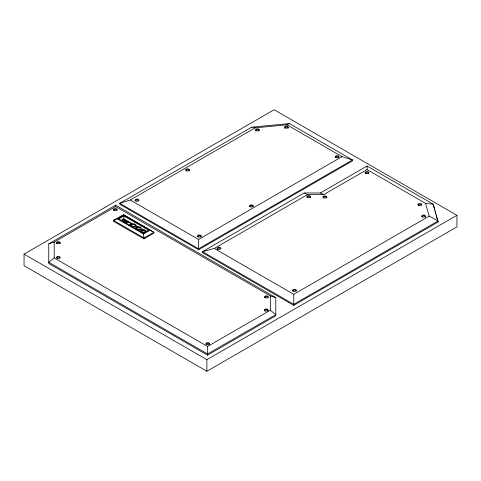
<?xml version="1.0" encoding="UTF-8"?>
<svg xmlns="http://www.w3.org/2000/svg" width="481" height="481" viewBox="0 0 481 481"><rect width="100%" height="100%" fill="white"/><g stroke="black" fill="none" stroke-linecap="round" stroke-linejoin="round"><path stroke-width="0.72" d="M54.215 242.087L54.215 257.912L48.749 262.295L207.57 353.986L275.793 314.598L270.328 310.221L270.328 295.881L115.687 206.602L54.215 242.087L48.749 243.855L48.749 263.462L207.57 355.152L275.793 315.764L275.793 297.649L115.687 205.207L48.749 243.855M24.05 254.124L274.122 109.746L456.95 215.302L456.95 226.876L206.878 371.254L24.05 265.698L24.05 254.124L206.878 359.68L456.95 215.302M251.689 127.182L119.805 203.325L119.805 204.245L198.581 249.723L352.471 160.876L352.471 159.963L289.448 123.575L251.689 127.182L255.231 127.844L286.91 124.813L289.448 123.575M286.91 124.813L342.039 156.644L352.471 159.963L198.581 248.809L119.805 203.325L130.237 200.006L255.231 127.844M123.389 214.658L113.492 220.37L113.492 221.284L143.963 238.877L153.86 233.165L153.86 232.257L123.389 214.658L153.86 232.257L143.963 237.969L113.492 220.37L117.43 218.951L123.851 215.241M123.851 216.023L118.783 218.951L143.512 233.225L148.587 230.303L123.851 216.023L123.851 218.897L132.317 223.779M121.32 220.358L123.851 218.897M121.2 220.587L123.611 219.198L128.601 222.078L131.217 224.038L131.217 224.495L129.407 225.535M122.487 220.767L124.182 219.787L125.234 220.394L125.234 220.923L123.539 221.903L122.487 221.296L122.487 220.767L123.539 221.374L125.234 220.394M125.511 221.747L124.375 222.402L124.375 221.873L126.082 220.887L126.996 221.416L126.996 221.945L125.294 222.931L125.294 222.402L126.996 221.416M126.184 223.467L128.601 222.078M128.806 225.433L131.217 224.038M117.43 218.951L143.512 234.006L149.94 230.303M130.237 200.006L198.581 239.466L342.039 156.644M304.172 192.977L202.525 251.665L202.525 252.675L293.753 305.345L438.095 222.006L433.297 204.263L367.069 166.029L320.394 192.977L304.172 192.977L307.618 194.546L323.839 194.546L367.069 169.589L425.529 203.337L433.297 204.263L434.698 210.155M425.529 203.337L429.196 216.119L438.095 220.995L293.753 304.335L202.525 251.665L214.279 248.436L307.618 194.546M214.279 248.436L293.753 294.318L429.196 216.119M54.215 257.912L207.57 346.452L270.328 310.221M270.328 295.881L275.793 297.649M320.394 192.977L323.839 194.546M135.57 225.661L138.173 227.164M141.426 229.04L143.38 230.171M125.234 220.923L124.182 220.316L124.182 219.787M124.375 221.873L125.294 222.402M435.095 211.55L435.696 213.642M436.099 215.037L438.095 222.006M143.512 234.006L143.963 238.877M367.069 166.029L367.069 169.589M293.753 294.318L293.753 305.345M207.57 346.452L207.57 355.152M206.878 359.68L206.878 371.254M198.581 239.466L198.581 249.723M126.082 220.887L126.082 221.416M123.539 221.374L123.539 221.903M115.687 205.207L115.687 206.602M335.203 157.558A1.852 1.07 0 0 1 336.814 156.499A1.852 1.07 0 0 1 338.846 157.281M284.596 128.253A1.852 1.07 0 0 1 286.387 126.906A1.852 1.07 0 0 1 288.179 128.253M421.825 216.636A1.852 1.07 0 0 1 424.092 215.879A1.852 1.07 0 0 1 425.402 217.19M323.088 198.058A1.852 1.07 0 0 1 324.879 196.711A1.852 1.07 0 0 1 326.665 198.058M292.64 290.885A1.852 1.07 0 0 1 294.673 290.103A1.852 1.07 0 0 1 296.284 291.161M365.133 173.388A1.852 1.07 0 0 1 366.985 172.318A1.852 1.07 0 0 1 368.843 173.388M418.031 205.074A1.852 1.07 0 0 1 419.823 204.281A1.852 1.07 0 0 1 421.609 205.074M56.499 243.53A1.852 1.07 0 0 1 58.357 242.46A1.852 1.07 0 0 1 60.209 243.53M141.222 229.822A2.778 1.605 0 0 1 139.809 231.601M135.798 226.479A2.778 1.605 0 0 1 134.638 228.649M249.663 206.481A1.852 1.07 0 0 1 251.455 205.688A1.852 1.07 0 0 1 253.246 206.481M306.938 197.487A1.852 1.07 0 0 1 308.79 196.416A1.852 1.07 0 0 1 310.642 197.487M217.226 249.38A1.852 1.07 0 0 1 218.536 248.07A1.852 1.07 0 0 1 220.803 248.827M137.301 229.479A1.714 0.992 0 0 1 139.724 229.479M142.123 232.383A1.714 0.992 0 0 1 144.547 232.383M132.485 226.371A1.714 0.992 0 0 1 134.554 226.533M136.051 229.112A2.778 1.605 0 0 1 138.378 226.761A2.778 1.605 0 0 1 141.089 228.968A2.778 1.605 0 0 1 136.472 229.455M140.879 232.016A2.778 1.605 0 0 1 143.2 229.665A2.778 1.605 0 0 1 145.911 231.872A2.778 1.605 0 0 1 141.3 232.359M113.48 210.407A1.852 1.07 0 0 1 115.091 209.349A1.852 1.07 0 0 1 117.123 210.131M185.822 170.472A1.852 1.07 0 0 1 187.614 169.685A1.852 1.07 0 0 1 189.406 170.472M135.149 200.95A1.852 1.07 0 0 1 137.007 199.88A1.852 1.07 0 0 1 138.859 200.95M197.499 236.844A1.852 1.07 0 0 1 199.35 235.774A1.852 1.07 0 0 1 201.208 236.844M264.412 311.105A1.852 1.07 0 0 1 266.203 309.758A1.852 1.07 0 0 1 267.995 311.105M264.622 297.462A1.852 1.07 0 0 1 266.414 296.669A1.852 1.07 0 0 1 268.206 297.462M206.006 344.228A1.852 1.07 0 0 1 207.798 343.434A1.852 1.07 0 0 1 209.584 344.228M56.457 257.984A1.852 1.07 0 0 1 58.243 257.191A1.852 1.07 0 0 1 60.035 257.984M255.712 131.006A1.852 1.07 0 0 1 257.022 129.696A1.852 1.07 0 0 1 259.289 130.453M336.129 157.654A1.852 1.07 0 0 0 338.907 156.728A1.852 1.07 0 0 0 336.129 155.802A1.852 1.07 0 0 0 336.129 157.654M285.077 127.898A1.852 1.07 0 0 0 288.179 127.423A1.852 1.07 0 0 0 285.906 126.112A1.852 1.07 0 0 0 285.077 127.898M418.897 205.447A1.852 1.07 0 0 0 421.675 204.521A1.852 1.07 0 0 0 418.897 203.589A1.852 1.07 0 0 0 418.897 205.447M422.685 217.009A1.852 1.07 0 0 0 425.469 216.083A1.852 1.07 0 0 0 422.685 215.157A1.852 1.07 0 0 0 422.685 217.009M218.085 249.2A1.852 1.07 0 0 0 220.869 248.274A1.852 1.07 0 0 0 218.085 247.342A1.852 1.07 0 0 0 218.085 249.2M293.5 291.258A1.852 1.07 0 0 0 296.284 290.332A1.852 1.07 0 0 0 293.5 289.4A1.852 1.07 0 0 0 293.5 291.258M366.059 173.479A1.852 1.07 0 0 0 368.843 172.553A1.852 1.07 0 0 0 366.059 171.627A1.852 1.07 0 0 0 366.059 173.479M323.947 197.877A1.852 1.07 0 0 0 326.731 196.951A1.852 1.07 0 0 0 323.947 196.026A1.852 1.07 0 0 0 323.947 197.877M307.864 197.577A1.852 1.07 0 0 0 310.642 196.651A1.852 1.07 0 0 0 307.864 195.725A1.852 1.07 0 0 0 307.864 197.577M264.893 310.75A1.852 1.07 0 0 0 267.995 310.269A1.852 1.07 0 0 0 265.722 308.958A1.852 1.07 0 0 0 264.893 310.75M265.488 297.829A1.852 1.07 0 0 0 268.272 296.903A1.852 1.07 0 0 0 265.488 295.977A1.852 1.07 0 0 0 265.488 297.829M206.866 344.6A1.852 1.07 0 0 0 209.65 343.674A1.852 1.07 0 0 0 206.866 342.749A1.852 1.07 0 0 0 206.866 344.6M57.317 258.357A1.852 1.07 0 0 0 60.101 257.431A1.852 1.07 0 0 0 57.317 256.505A1.852 1.07 0 0 0 57.317 258.357M57.047 243.458A1.852 1.07 0 0 0 60.149 242.977A1.852 1.07 0 0 0 57.876 241.666A1.852 1.07 0 0 0 57.047 243.458M114.406 210.504A1.852 1.07 0 0 0 117.184 209.578A1.852 1.07 0 0 0 114.406 208.652A1.852 1.07 0 0 0 114.406 210.504M186.688 170.845A1.852 1.07 0 0 0 189.466 169.919A1.852 1.07 0 0 0 186.688 168.993A1.852 1.07 0 0 0 186.688 170.845M256.571 130.826A1.852 1.07 0 0 0 259.355 129.9A1.852 1.07 0 0 0 256.571 128.974A1.852 1.07 0 0 0 256.571 130.826M250.529 206.854A1.852 1.07 0 0 0 253.307 205.928A1.852 1.07 0 0 0 250.529 205.002A1.852 1.07 0 0 0 250.529 206.854M198.425 236.935A1.852 1.07 0 0 0 201.208 236.009A1.852 1.07 0 0 0 198.425 235.083A1.852 1.07 0 0 0 198.425 236.935M136.081 201.046A1.852 1.07 0 0 0 138.859 200.12A1.852 1.07 0 0 0 136.081 199.194A1.852 1.07 0 0 0 136.081 201.046M132.131 226.112A1.714 0.992 0 0 0 134.999 225.673A1.714 0.992 0 0 0 132.894 224.459A1.714 0.992 0 0 0 132.131 226.112M131.86 226.773A2.778 1.605 0 0 0 136.117 225.475A2.778 1.605 0 0 0 132.041 223.996A2.778 1.605 0 0 0 131.86 226.773M137.301 229.064A1.714 0.992 0 0 0 140.169 228.619A1.714 0.992 0 0 0 138.071 227.405A1.714 0.992 0 0 0 137.301 229.064M142.478 232.125A1.714 0.992 0 0 0 145.052 231.271A1.714 0.992 0 0 0 142.478 230.411A1.714 0.992 0 0 0 142.478 232.125"/></g></svg>
